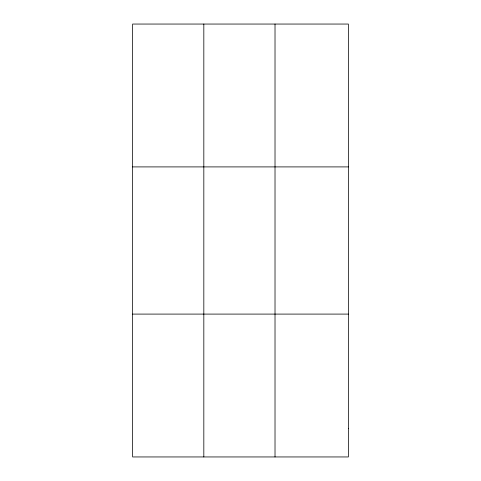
<?xml version="1.0" encoding="UTF-8"?>
<svg xmlns="http://www.w3.org/2000/svg" width="481" height="481" viewBox="0 0 481 481"><rect width="100%" height="100%" fill="white"/><g stroke="black" fill="none" stroke-linecap="round" stroke-linejoin="round"><path stroke-width="0.72" d="M203.824 456.95L203.824 24.05M275.018 456.95L275.018 24.05M132.63 166.907L348.37 166.907M132.63 314.093L348.37 314.093M348.37 428.379L348.37 456.95L132.63 456.95L132.63 24.05L348.37 24.05L348.37 428.379"/></g></svg>
